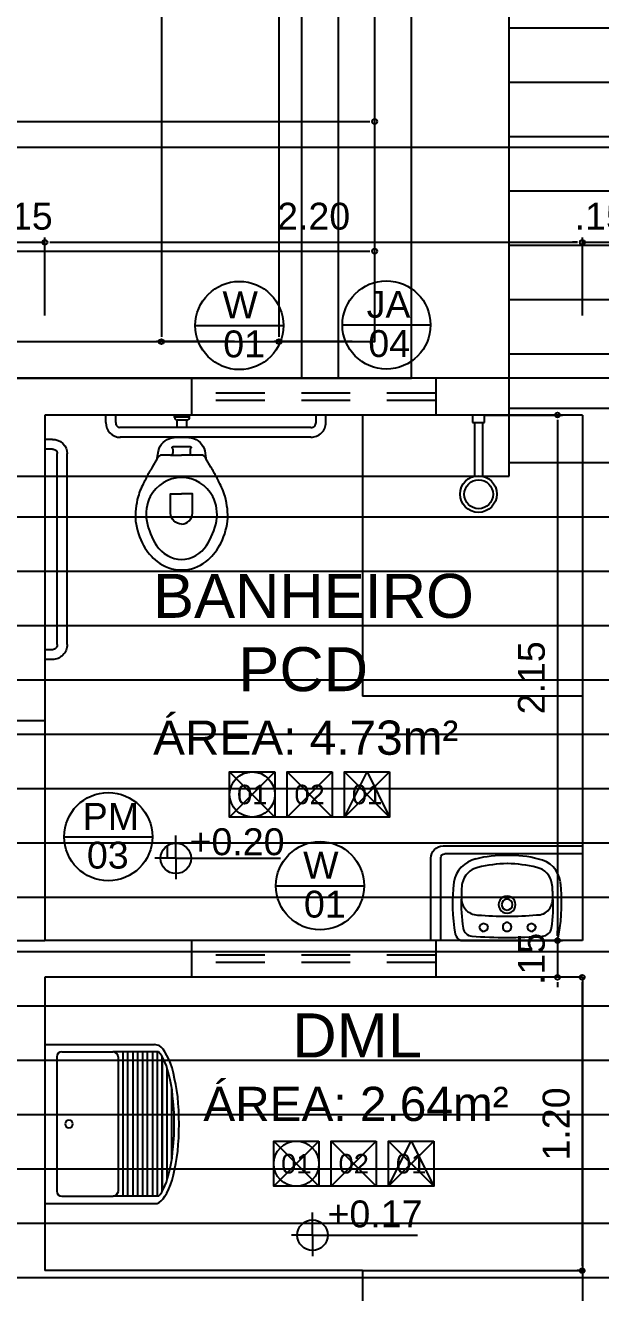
# Model space of a CAD drawing. Header units: millimetres. Extents: x 2125 to 3408, y 1171 to 1686.
# Drawn here: x 3361.89 to 3364.25, y 1525.49 to 1530.67 of the extents above; entities that cross this region are included whole.
import ezdxf
from ezdxf.enums import TextEntityAlignment as Align

# ---------------------------------------------------------------- set-up
doc = ezdxf.new("R2010")
doc.units = ezdxf.units.MM
doc.linetypes.add('CONTORNO_QUADRO_T', pattern=[0.35, 0.2, -0.15])
for name, color, linetype in [('at_Entity', 7, 'Continuous'), ('barras acess', 7, 'Continuous'), ('CALHA', 2, 'Continuous'), ('cobertura', 1, 'Continuous'), ('cotas', 7, 'Continuous'), ('ESQUADRIA', 3, 'Continuous'), ('JANELA2', 1, 'Continuous'), ('Layout_Equipamentos', 7, 'Continuous'), ('PAREDE', 4, 'Continuous'), ('PAREDES', 4, 'Continuous'), ('SAN', 7, 'Continuous'), ('soleira piso', 7, 'Continuous'), ('TEXTO01', 7, 'Continuous'), ('TEXTO02', 3, 'Continuous'), ('TEXTO03', 2, 'Continuous'), ('TEXTO_ESP_FORRO', 62, 'Continuous'), ('TEXTO_ESP_PAREDES', 10, 'Continuous'), ('TEXTO_ESP_PISO', 150, 'Continuous')]:
    doc.layers.add(name, color=color, linetype=linetype)
doc.styles.add('ARIAL', font='sanss___.ttf')
doc.styles.add('ROMANS', font='arial.ttf')
doc.styles.get("Standard").update_dxf_attribs({"font": 'arial.ttf'})
doc.styles.add('TEXTO1', font='swissko.ttf', dxfattribs={"width": 0.6, "height": 0.1})
doc.dimstyles.new('ESCALA75', dxfattribs={"dimtxt": 0.11, "dimasz": 0.02, "dimexe": 0.02, "dimexo": 0.04, "dimgap": 0.05, "dimtad": 1, "dimzin": 4, "dimdsep": 46, "dimtxsty": 'ROMANS', "dimblk1": 'PPC', "dimblk2": 'PPC', "dimsah": 1, "dimcen": 0.02, "dimclrd": 7, "dimclre": 7, "dimclrt": 3, "dimazin": 1, "dimtfac": 1, "dimtix": 1, "dimtmove": 0, "dimatfit": 3, "dimldrblk": 'PPC', "dimfxl": 0, "dimtolj": 1, "dimtzin": 12, "dimarcsym": 0})

# ---------------------------------------------------------------- blocks, each defined once
blk = doc.blocks.new('new block4')
at = {"layer": 'TEXTO01'}
h = blk.add_hatch(dxfattribs=at)
h.set_pattern_fill('ANGLE', color=256)
h.set_pattern_definition([(0, (-2260.456, -913.906), (0, 6.985), [5.08, -1.905]), (90, (-2260.456, -913.906), (-6.985, 4e-16), [5.08, -1.905])])
h.paths.add_polyline_path([(0, 0), (0, -0.0624, 0.414214), (0.0624, 0)])
h.paths.add_polyline_path([(0, 0), (0, 0.0624, 0.414214), (-0.0624, 0)])
for q in [(0, 0.093), (-0.0862, 0), (0.4292, 0), (0, -0.0852)]:
    blk.add_line((0, 0), q, dxfattribs=at)
blk.add_circle((0, 0), 0.0624, dxfattribs=at)
blk = doc.blocks.new('PPC')
at = {"color": 2}
blk.add_circle((0, 0), 0.5, dxfattribs=at)
blk = doc.blocks.new('*D1178')
at = {"layer": 'cotas', "color": 7, "lineweight": -2, "transparency": 16777216}
for p, q in [((3361.8014, 1529.7874), (3361.7814, 1529.7874)), ((3361.8214, 1529.4874), (3361.8214, 1529.8074)), ((3361.8214, 1529.7874), (3361.9714, 1529.7874)), ((3361.9714, 1529.4874), (3361.9714, 1529.8074)), ((3361.9914, 1529.7874), (3362.0114, 1529.7874))]:
    blk.add_line(p, q, dxfattribs=at)
at = {"layer": 'DEFPOINTS', "color": 0, "transparency": 16777216}
for p in [(3361.9714, 1529.7874), (3361.8214, 1528.7034), (3361.9714, 1528.7034)]:
    blk.add_point(p, dxfattribs=at)
at = {"layer": 'cotas', "color": 7, "lineweight": -2, "transparency": 16777216, "xscale": 0.02, "yscale": 0.02, "zscale": 0.02}
blk.add_blockref('PPC', (3361.8214, 1529.7874), dxfattribs=at)
at = {"layer": 'cotas', "color": 7, "lineweight": -2, "transparency": 16777216, "xscale": 0.02, "yscale": 0.02, "zscale": 0.02, "rotation": 180}
blk.add_blockref('PPC', (3361.9714, 1529.7874), dxfattribs=at)
at = {"layer": 'cotas', "color": 3, "transparency": 16777216, "insert": (3361.8964, 1529.8935), "char_height": 0.11, "attachment_point": 5, "style": 'ROMANS'}
blk.add_mtext('\\A1;.15', dxfattribs=at)
blk = doc.blocks.new('*D1179')
at = {"layer": 'cotas', "color": 7, "lineweight": -2, "transparency": 16777216}
for p, q in [((3361.9714, 1529.4874), (3361.9714, 1529.8074)), ((3361.9914, 1529.7874), (3364.1514, 1529.7874)), ((3364.1714, 1529.4874), (3364.1714, 1529.8074))]:
    blk.add_line(p, q, dxfattribs=at)
at = {"layer": 'DEFPOINTS', "color": 0, "transparency": 16777216}
for p in [(3364.1714, 1529.7874), (3361.9714, 1528.7034), (3364.1714, 1528.7034)]:
    blk.add_point(p, dxfattribs=at)
at = {"layer": 'cotas', "color": 7, "lineweight": -2, "transparency": 16777216, "xscale": 0.02, "yscale": 0.02, "zscale": 0.02, "rotation": 180}
blk.add_blockref('PPC', (3361.9714, 1529.7874), dxfattribs=at)
at = {"layer": 'cotas', "color": 7, "lineweight": -2, "transparency": 16777216, "xscale": 0.02, "yscale": 0.02, "zscale": 0.02}
blk.add_blockref('PPC', (3364.1714, 1529.7874), dxfattribs=at)
at = {"layer": 'cotas', "color": 3, "transparency": 16777216, "insert": (3363.0714, 1529.8935), "char_height": 0.11, "attachment_point": 5, "style": 'ROMANS'}
blk.add_mtext('\\A1;2.20', dxfattribs=at)
blk = doc.blocks.new('*D1180')
at = {"layer": 'cotas', "color": 7, "lineweight": -2, "transparency": 16777216}
for p, q in [((3364.1514, 1529.7874), (3364.1314, 1529.7874)), ((3364.1714, 1529.4874), (3364.1714, 1529.8074)), ((3364.1714, 1529.7874), (3364.3214, 1529.7874)), ((3364.3214, 1529.4874), (3364.3214, 1529.8074)), ((3364.3414, 1529.7874), (3364.3614, 1529.7874))]:
    blk.add_line(p, q, dxfattribs=at)
at = {"layer": 'DEFPOINTS', "color": 0, "transparency": 16777216}
for p in [(3364.3214, 1529.7874), (3364.1714, 1528.7034), (3364.3214, 1528.7034)]:
    blk.add_point(p, dxfattribs=at)
at = {"layer": 'cotas', "color": 7, "lineweight": -2, "transparency": 16777216, "xscale": 0.02, "yscale": 0.02, "zscale": 0.02}
blk.add_blockref('PPC', (3364.1714, 1529.7874), dxfattribs=at)
at = {"layer": 'cotas', "color": 7, "lineweight": -2, "transparency": 16777216, "xscale": 0.02, "yscale": 0.02, "zscale": 0.02, "rotation": 180}
blk.add_blockref('PPC', (3364.3214, 1529.7874), dxfattribs=at)
at = {"layer": 'cotas', "color": 3, "transparency": 16777216, "insert": (3364.2464, 1529.8935), "char_height": 0.11, "attachment_point": 5, "style": 'ROMANS'}
blk.add_mtext('\\A1;.15', dxfattribs=at)
blk = doc.blocks.new('*D1192')
at = {"layer": 'cotas', "color": 7, "lineweight": -2, "transparency": 16777216}
for p, q in [((3358.7714, 1529.8764), (3358.7714, 1530.1964)), ((3370.1714, 1529.8764), (3370.1714, 1530.1964)), ((3358.7914, 1530.1764), (3370.1514, 1530.1764))]:
    blk.add_line(p, q, dxfattribs=at)
at = {"layer": 'DEFPOINTS', "color": 0, "transparency": 16777216}
for p in [(3370.1714, 1530.1764), (3358.7714, 1529.3313), (3370.1714, 1529.3313)]:
    blk.add_point(p, dxfattribs=at)
at = {"layer": 'cotas', "color": 7, "lineweight": -2, "transparency": 16777216, "xscale": 0.02, "yscale": 0.02, "zscale": 0.02, "rotation": 180}
blk.add_blockref('PPC', (3358.7714, 1530.1764), dxfattribs=at)
at = {"layer": 'cotas', "color": 7, "lineweight": -2, "transparency": 16777216, "xscale": 0.02, "yscale": 0.02, "zscale": 0.02}
blk.add_blockref('PPC', (3370.1714, 1530.1764), dxfattribs=at)
at = {"layer": 'cotas', "color": 3, "transparency": 16777216, "insert": (3364.4714, 1530.2825), "char_height": 0.11, "attachment_point": 5, "style": 'ROMANS'}
blk.add_mtext('\\A1;11.40', dxfattribs=at)
blk = doc.blocks.new('*D1233')
at = {"layer": 'DEFPOINTS', "color": 0, "transparency": 16777216}
for p in [(3362.2714, 1529.081), (3362.2714, 1526.931), (3364.0695, 1526.931)]:
    blk.add_point(p, dxfattribs=at)
at = {"layer": 'Layout_Equipamentos', "color": 7, "lineweight": -2, "transparency": 16777216}
for p, q in [((3363.7695, 1529.081), (3364.0895, 1529.081)), ((3364.0695, 1529.061), (3364.0695, 1526.951)), ((3363.7695, 1526.931), (3364.0895, 1526.931))]:
    blk.add_line(p, q, dxfattribs=at)
at = {"layer": 'Layout_Equipamentos', "color": 7, "lineweight": -2, "transparency": 16777216, "xscale": 0.02, "yscale": 0.02, "zscale": 0.02}
for p, rotation in [((3364.0695, 1529.081), 90), ((3364.0695, 1526.931), 270)]:
    blk.add_blockref('PPC', p, dxfattribs=dict(at, rotation=rotation))
at = {"layer": 'Layout_Equipamentos', "color": 3, "transparency": 16777216, "insert": (3363.9634, 1528.006), "char_height": 0.11, "attachment_point": 5, "rotation": 90, "style": 'ROMANS'}
blk.add_mtext('\\A1;2.15', dxfattribs=at)
blk = doc.blocks.new('P-9-S')
at = {"layer": 'SAN'}
for points in [[(0.0994, -0.1428, -0.047116), (0.0993, -0.1423), (0.0948, -0.1131, 0.305161), (0.04, -0.06, 0.049506), (0, -0.056, 0.049506), (-0.04, -0.06, 0.305161), (-0.0948, -0.1131), (-0.0993, -0.1423, -0.047116), (-0.0994, -0.1428)], [(0.045, -0.13, -0.414214), (0.035, -0.12), (0.035, -0.107, -0.226163), (0.0376, -0.1016, 0.733322), (0.035, -0.095), (0, -0.095), (-0.035, -0.095, 0.733322), (-0.0376, -0.1016, -0.226163), (-0.035, -0.107), (-0.035, -0.12, -0.414214), (-0.045, -0.13)], [(0.045, -0.13), (0.0805, -0.13, -0.269143), (0.0978, -0.1401), (0.0994, -0.1428, 0.044891), (0.0997, -0.1433), (0.12, -0.18, -0.036783), (0.132, -0.2, -0.0196), (0.153, -0.24, -0.056836), (0.178, -0.3, -0.089116), (0.188, -0.4, -0.095425), (0.1555, -0.5, -0.091656), (0.1, -0.5655, -0.16072), (0, -0.6, -0.16072), (-0.1, -0.5655, -0.091656), (-0.1555, -0.5, -0.095425), (-0.188, -0.4, -0.089116), (-0.178, -0.3, -0.056836), (-0.153, -0.24, -0.0196), (-0.132, -0.2, -0.036783), (-0.12, -0.18), (-0.0997, -0.1433, 0.044891), (-0.0994, -0.1428), (-0.0978, -0.1401, -0.269143), (-0.0805, -0.13), (-0.045, -0.13)], [(0, -0.412, -0.394755), (-0.045, -0.368), (-0.045, -0.288), (0, -0.288)], [(0, -0.412, 0.394755), (0.045, -0.368), (0.045, -0.288), (0, -0.288)]]:
    blk.add_lwpolyline(points, format="xyb", dxfattribs=at)
for points in [[(-0.045, -0.13), (-0.0001, -0.13)], [(0.045, -0.13), (0.0001, -0.13)]]:
    blk.add_lwpolyline(points, dxfattribs=at)
blk.add_lwpolyline([(-0.128, -0.3, -0.278895), (0, -0.2215, -0.278895), (0.128, -0.3, -0.167831), (0.1425, -0.4, -0.098952), (0.102, -0.5, -0.247323), (0, -0.557, -0.247323), (-0.102, -0.5, -0.098952), (-0.1425, -0.4, -0.167831)], format="xyb", close=True, dxfattribs=at)
at = {"flags": 3}
blk.add_attdef('CODIGO', text='', height=0.024, dxfattribs=at).set_placement((0, 0), align=Align.MIDDLE)
blk = doc.blocks.new('new block5')
at = {"layer": 'barras acess', "color": 0}
for p, q in [((-0.3905, 0.04), (0.3905, 0.04)), ((-0.3905, 0), (0.3905, 0)), ((-0.4517, -0.0201), (-0.4517, -0.0508)), ((-0.4117, -0.0201), (-0.4117, -0.0508)), ((0.4083, -0.0201), (0.4083, -0.0508)), ((0.4483, -0.0201), (0.4483, -0.0508))]:
    blk.add_line(p, q, dxfattribs=at)
for centre, radius, start, end in [((-0.3917, -0.02), 0.06, 88.8662, 180.134), ((-0.3915, -0.0201), 0.0201, 87.1138, 179.9486), ((0.3905, -0.0177), 0.0579, 357.6185, 90.9862), ((0.3904, -0.0181), 0.0181, 353.5362, 89.508)]:
    blk.add_arc(centre, radius, start, end, dxfattribs=at)
blk = doc.blocks.new('new block6')
at = {"layer": 'at_Entity', "color": 0}
for p, q in [((-0.0318, -0.0106), (-0.0318, 0)), ((0.0299, -0.0085), (0.0299, 0)), ((0.0299, -0.0085), (-0.0318, -0.0085)), ((-0.0213, -0.0508), (-0.0213, -0.0212)), ((0.0187, -0.0212), (-0.0213, -0.0212)), ((0.0187, -0.0508), (0.0187, -0.0212))]:
    blk.add_line(p, q, dxfattribs=at)
for centre, radius, start, end in [((-0.0183, -0.0079), 0.0136, 186.9665, 257.5809), ((0.0161, -0.0076), 0.0138, 280.9359, 356.4443)]:
    blk.add_arc(centre, radius, start, end, dxfattribs=at)
blk = doc.blocks.new('new block8')
at = {"layer": 'at_Entity', "color": 0}
for p, q in [((0, 0), (-0.3388, 0)), ((0, 0.04), (-0.3372, 0.04))]:
    blk.add_line(p, q, dxfattribs=at)
at = {"layer": 'at_Entity', "color": 7}
for p, q in [((-0.3872, -0.01), (-0.3872, -0.58)), ((-0.3555, -0.58), (-0.3555, -0.0169))]:
    blk.add_line(p, q, dxfattribs=at)
at = {"layer": 'at_Entity'}
blk.add_arc((-0.3372, -0.01), 0.05, 90, 180, dxfattribs=at)
at = {"layer": 'at_Entity', "color": 7}
blk.add_arc((-0.3383, -0.0172), 0.0172, 91.789, 179.0886, dxfattribs=at)
blk = doc.blocks.new('new block9')
at = {"layer": 'Layout_Equipamentos'}
for p, q in [((-0.0255, 0.3243), (-0.0255, 0.2943)), ((0.0245, 0.2943), (0.0245, 0.3243)), ((-0.0255, 0.2943), (0.0245, 0.2943)), ((-0.0165, 0.2943), (-0.0165, 0.0743)), ((0.0155, 0.2943), (0.0155, 0.0743))]:
    blk.add_line(p, q, dxfattribs=at)
for centre, radius in [((-0.0008, 0.001), 0.075), ((0, 0), 0.059)]:
    blk.add_circle(centre, radius, dxfattribs=at)
blk = doc.blocks.new('new block11')
at = {"layer": 'at_Entity', "color": 0}
for p, q in [((0, 0.3248), (0.4486, 0.3248)), ((0, 0.3248), (0, -0.3248)), ((0.4592, 0.3227), (0.4486, 0.3248)), ((0.4677, 0.3206), (0.4592, 0.3227)), ((0.4761, 0.3142), (0.4677, 0.3206)), ((0.4846, 0.3058), (0.4761, 0.3142)), ((0.0487, 0.274), (0.0487, -0.2761)), ((0.0698, 0.2952), (0.2793, 0.2952)), ((0.4655, 0.2952), (0.2793, 0.2952)), ((0.3005, 0.274), (0.3005, -0.2761)), ((0.3195, 0.2952), (0.3195, -0.2952)), ((0.3386, 0.2952), (0.3386, -0.2952)), ((0.3597, 0.2952), (0.3597, -0.2952)), ((0.3788, 0.2952), (0.3788, -0.2952)), ((0.3999, 0.2952), (0.3999, -0.2952)), ((0.419, 0.2952), (0.419, -0.2952)), ((0.4401, 0.2952), (0.4401, -0.2952)), ((0.4592, 0.2952), (0.4592, -0.2952)), ((0.4719, 0.2867), (0.4655, 0.2952)), ((0.4782, 0.2783), (0.4719, 0.2867)), ((0.4846, 0.2677), (0.4782, 0.2783)), ((0.4804, -0.2747), (0.4804, 0.2747)), ((0.4804, 0.2747), (0.4804, -0.2747)), ((0.4909, 0.2952), (0.4846, 0.3058)), ((0.4909, 0.2529), (0.4846, 0.2677)), ((0.4994, 0.2804), (0.4909, 0.2952)), ((0.5079, 0.2656), (0.4994, 0.2804)), ((0.5142, 0.2486), (0.5079, 0.2656)), ((0.4973, 0.2381), (0.4909, 0.2529)), ((0.5015, 0.2211), (0.4973, 0.2381)), ((0.4994, 0.2296), (0.4994, -0.2296)), ((0.5079, 0.2021), (0.5015, 0.2211)), ((0.5206, 0.2296), (0.5142, 0.2486)), ((0.5269, 0.2084), (0.5206, 0.2296)), ((0.5311, 0.1852), (0.5269, 0.2084)), ((0.5121, 0.1809), (0.5079, 0.2021)), ((0.5163, 0.1598), (0.5121, 0.1809)), ((0.5206, 0.1386), (0.5163, 0.1598)), ((0.5354, 0.1619), (0.5311, 0.1852)), ((0.5396, 0.1365), (0.5354, 0.1619)), ((0.5184, 0.1492), (0.5184, -0.1492)), ((0.5227, 0.1153), (0.5206, 0.1386)), ((0.5248, 0.092), (0.5227, 0.1153)), ((0.5438, 0.1111), (0.5396, 0.1365)), ((0.5459, 0.0836), (0.5438, 0.1111)), ((0.529, 0.0455), (0.5248, 0.092)), ((0.5481, 0.0561), (0.5459, 0.0836)), ((0.5481, 0.0286), (0.5481, 0.0561)), ((0.529, 0.0222), (0.529, 0.0455)), ((0.529, -0.0011), (0.529, 0.0222)), ((0.5502, -0.0011), (0.5481, 0.0286)), ((0.5248, -0.092), (0.529, -0.0455)), ((0.529, -0.0222), (0.529, -0.0011)), ((0.529, -0.0455), (0.529, -0.0222)), ((0.5481, -0.0286), (0.5502, -0.0011)), ((0.5481, -0.0561), (0.5481, -0.0286)), ((0.5227, -0.1153), (0.5248, -0.092)), ((0.5438, -0.1111), (0.5459, -0.0836)), ((0.5459, -0.0836), (0.5481, -0.0561)), ((0.5163, -0.1598), (0.5206, -0.1386)), ((0.5206, -0.1386), (0.5227, -0.1153)), ((0.5354, -0.1619), (0.5396, -0.1365)), ((0.5396, -0.1365), (0.5438, -0.1111)), ((0.5015, -0.2211), (0.5079, -0.2021)), ((0.5079, -0.2021), (0.5121, -0.1809)), ((0.5121, -0.1809), (0.5163, -0.1598)), ((0.5269, -0.2084), (0.5311, -0.1873)), ((0.5311, -0.1873), (0.5354, -0.1619)), ((0.4846, -0.2677), (0.4909, -0.2529)), ((0.4909, -0.2529), (0.4973, -0.2381)), ((0.4973, -0.2381), (0.5015, -0.2211)), ((0.5079, -0.2656), (0.5142, -0.2486)), ((0.5142, -0.2486), (0.5206, -0.2296)), ((0.5206, -0.2296), (0.5269, -0.2084)), ((0.0698, -0.2952), (0.2793, -0.2952)), ((0.4655, -0.2952), (0.2793, -0.2952)), ((0.4655, -0.2952), (0.4719, -0.2888)), ((0.4719, -0.2888), (0.4782, -0.2783)), ((0.4761, -0.3142), (0.4846, -0.3058)), ((0.4782, -0.2783), (0.4846, -0.2677)), ((0.4846, -0.3058), (0.4909, -0.2952)), ((0.4909, -0.2952), (0.4994, -0.2825)), ((0.4994, -0.2825), (0.5079, -0.2656)), ((0, -0.3248), (0.4486, -0.3248)), ((0.4486, -0.3248), (0.4592, -0.3248)), ((0.4592, -0.3248), (0.4677, -0.3206)), ((0.4677, -0.3206), (0.4761, -0.3142))]:
    blk.add_line(p, q, dxfattribs=at)
for centre, radius, start, end in [((0.0688, 0.2751), 0.0201, 90, 180), ((0.2767, 0.2713), 0.0239, 6.5549, 86.2395), ((0.0984, 0), 0.0159, 90, 180), ((0.0984, 0), 0.0159, 360, 90), ((0.0984, 0), 0.0159, 180, 270), ((0.0984, 0), 0.0159, 270, 0), ((0.0688, -0.2751), 0.0201, 180, 270), ((0.2764, -0.2705), 0.0248, 274.4216, 346.7859)]:
    blk.add_arc(centre, radius, start, end, dxfattribs=at)
blk = doc.blocks.new('new block12')
at = {"layer": 'at_Entity', "color": 0}
for p, q in [((-0.1143, 0.055), (-0.1079, 0.0656)), ((-0.1079, 0.0423), (-0.1143, 0.055)), ((-0.1079, 0.0656), (-0.0973, 0.0719)), ((-0.0973, 0.0719), (-0.0846, 0.0656)), ((-0.0846, 0.0656), (-0.0804, 0.055)), ((-0.0804, 0.055), (-0.0846, 0.0423)), ((0.0825, 0.055), (0.0868, 0.0656)), ((0.0868, 0.0423), (0.0825, 0.055)), ((0.0868, 0.0656), (0.0995, 0.0719)), ((0.0995, 0.0719), (0.11, 0.0656)), ((0.11, 0.0656), (0.1164, 0.055)), ((0.1164, 0.055), (0.11, 0.0423)), ((-0.1904, 0), (0, 0)), ((-0.0973, 0.036), (-0.1079, 0.0423)), ((-0.0846, 0.0423), (-0.0973, 0.036)), ((-0.0635, 0), (0.1248, 0)), ((0, 0), (0.1926, 0)), ((0.0995, 0.036), (0.0868, 0.0423)), ((0.11, 0.0423), (0.0995, 0.036))]:
    blk.add_line(p, q, dxfattribs=at)
for centre, radius, start, end in [((-0.1037, 0.2192), 0.1175, 102.514, 169.9443), ((-0.0119, -0.1249), 0.4735, 88.698, 104.4219), ((0.0138, -0.2613), 0.5766, 91.3524, 103.5038), ((0.0099, -0.1255), 0.4741, 75.6368, 91.3415), ((-0.0133, -0.2572), 0.5725, 76.4579, 88.6966), ((0.1075, 0.2249), 0.1107, 7.7196, 79.5925), ((-0.1021, 0.2163), 0.0847, 102.9461, 167.2809), ((0.1052, 0.222), 0.0784, 8.4194, 78.3837), ((0.5296, 0.1532), 0.7539, 173.4134, 189.6929), ((0.1228, 0.188), 0.311, 171.3221, 181.8265), ((-0.1329, 0.1882), 0.3189, 357.9946, 8.1696), ((-0.5309, 0.1535), 0.7531, 350.2791, 6.5765), ((0.4249, 0.1494), 0.6136, 177.3231, 189.2415), ((-0.1166, 0.1739), 0.0716, 176.6025, 219.5997), ((-0.0011, 0.1471), 0.0349, 150.0032, 209.9968), ((-0.0011, 0.1471), 0.0349, 90, 149.9929), ((-0.0011, 0.1471), 0.0222, 90, 180), ((-0.0011, 0.1471), 0.0349, 29.9968, 89.9993), ((-0.0011, 0.1471), 0.0222, 360, 90), ((-0.0011, 0.1471), 0.0349, 330.0032, 29.9968), ((0.1078, 0.1732), 0.0781, 324.6525, 2.8394), ((-0.2623, 0.1317), 0.4504, 349.782, 5.7972), ((-0.1209, 0.1714), 0.0667, 220.3438, 269.4487), ((0.0021, 1.5743), 1.4748, 265.1896, 269.9391), ((-0.0011, 0.1471), 0.0349, 209.9968, 269.9993), ((-0.0011, 0.1471), 0.0222, 180, 270), ((-0.0011, 0.1471), 0.0222, 270.0097, 360), ((-0.0011, 0.1471), 0.0349, 270, 329.9929), ((-0.001, 1.4521), 1.3526, 270.0208, 275.0951), ((0.1226, 0.1679), 0.0631, 266.7732, 320.7547), ((-0.0011, 0.0561), 0.018, 150.0128, 209.9872), ((-0.0011, 0.0561), 0.018, 90, 150.0398), ((-0.001, 0.0561), 0.018, 30.0191, 90.0367), ((-0.0011, 0.0561), 0.018, 330.0128, 29.9872), ((-0.1647, 0.0446), 0.0522, 200.5417, 238.93), ((-0.1427, 0.0567), 0.0385, 188.7558, 265.6127), ((-0.0074, 1.7284), 1.7156, 265.3753, 270.2103), ((-0.0011, 0.0561), 0.018, 210.0191, 270.0367), ((-0.0011, 0.0561), 0.018, 270, 330.0398), ((-0.0011, 1.8918), 1.879, 270, 274.4144), ((0.1414, 0.0585), 0.0402, 273.114, 350.3928), ((0.1736, 0.034), 0.0386, 297.8673, 348.5693)]:
    blk.add_arc(centre, radius, start, end, dxfattribs=at)
blk = doc.blocks.new('Esp_Pis_Par_For_Esc100')
at = {"layer": 'DEFPOINTS'}
for p, q in [((0, 0.37), (0.37, 0)), ((0.37, 0.37), (0, 0)), ((0.47, 0.37), (0.84, 0)), ((0.84, 0.37), (0.47, 0)), ((0.94, 0.37), (1.31, 0)), ((1.31, 0.37), (0.94, 0)), ((0.47, 0), (0.37, 0)), ((0.94, 0), (0.84, 0))]:
    blk.add_line(p, q, dxfattribs=at)
for points in [[(0.37, 0.37), (0.37, 0), (0, 0), (0, 0.37)], [(1.31, 0.37), (1.31, 0), (0.94, 0), (0.94, 0.37)]]:
    blk.add_lwpolyline(points, close=True, dxfattribs=at)
at = {"layer": 'TEXTO_ESP_FORRO'}
blk.add_lwpolyline([(0.94, 0), (1.125, 0.37), (1.31, 0)], close=True, dxfattribs=at)
at = {"layer": 'TEXTO_ESP_PAREDES'}
blk.add_lwpolyline([(0.84, 0.37), (0.84, 0), (0.47, 0), (0.47, 0.37)], close=True, dxfattribs=at)
at = {"layer": 'TEXTO_ESP_PISO'}
blk.add_circle((0.185, 0.185), 0.185, dxfattribs=at)
at = {"layer": 'TEXTO_ESP_FORRO', "color": 3, "linetype": 'ByBlock', "style": 'ARIAL', "text_generation_flag": 6}
blk.add_attdef('FOR', text='', height=0.16, rotation=180, dxfattribs=at).set_placement((1.125, 0.185), align=Align.MIDDLE_CENTER)
at = {"layer": 'TEXTO_ESP_PAREDES', "color": 3, "linetype": 'ByBlock', "ltscale": 0.0001, "style": 'ARIAL', "text_generation_flag": 6}
blk.add_attdef('PAR', text='', height=0.16, rotation=180, dxfattribs=at).set_placement((0.655, 0.185), align=Align.MIDDLE_CENTER)
at = {"layer": 'TEXTO_ESP_PISO', "color": 3, "linetype": 'ByBlock', "style": 'ARIAL', "text_generation_flag": 6}
blk.add_attdef('PIS', text='', height=0.16, rotation=180, dxfattribs=at).set_placement((0.185, 0.185), align=Align.MIDDLE_CENTER)
blk = doc.blocks.new('*D1218')
at = {"color": 7, "lineweight": -2, "transparency": 16777216}
for p, q in [((3364.0695, 1526.951), (3364.0695, 1526.971)), ((3364.1308, 1526.931), (3364.0495, 1526.931)), ((3364.0695, 1526.931), (3364.0695, 1526.781)), ((3364.1308, 1526.781), (3364.0495, 1526.781)), ((3364.0695, 1526.761), (3364.0695, 1526.741))]:
    blk.add_line(p, q, dxfattribs=at)
at = {"layer": 'DEFPOINTS', "color": 0, "transparency": 16777216}
for p in [(3364.1708, 1526.931), (3364.0695, 1526.781), (3364.1708, 1526.781)]:
    blk.add_point(p, dxfattribs=at)
at = {"color": 7, "lineweight": -2, "transparency": 16777216, "xscale": 0.02, "yscale": 0.02, "zscale": 0.02}
for p, rotation in [((3364.0695, 1526.931), 270), ((3364.0695, 1526.781), 90)]:
    blk.add_blockref('PPC', p, dxfattribs=dict(at, rotation=rotation))
at = {"color": 3, "transparency": 16777216, "insert": (3363.9634, 1526.856), "char_height": 0.11, "attachment_point": 5, "rotation": 90, "style": 'ROMANS'}
blk.add_mtext('\\A1;.15', dxfattribs=at)
blk = doc.blocks.new('*D1266')
at = {"color": 7, "lineweight": -2, "transparency": 16777216}
for p, q in [((3364.1708, 1526.781), (3364.1508, 1526.781)), ((3364.1708, 1526.761), (3364.1708, 1525.601)), ((3364.1708, 1525.581), (3364.1508, 1525.581))]:
    blk.add_line(p, q, dxfattribs=at)
at = {"layer": 'DEFPOINTS', "color": 0, "transparency": 16777216}
for p in [(3364.1708, 1526.781), (3364.1708, 1525.581), (3364.1708, 1525.581)]:
    blk.add_point(p, dxfattribs=at)
at = {"color": 7, "lineweight": -2, "transparency": 16777216, "xscale": 0.02, "yscale": 0.02, "zscale": 0.02}
for p, rotation in [((3364.1708, 1526.781), 90), ((3364.1708, 1525.581), 270)]:
    blk.add_blockref('PPC', p, dxfattribs=dict(at, rotation=rotation))
at = {"color": 3, "transparency": 16777216, "insert": (3364.0646, 1526.181), "char_height": 0.11, "attachment_point": 5, "rotation": 90, "style": 'ROMANS'}
blk.add_mtext('\\A1;1.20', dxfattribs=at)
blk = doc.blocks.new('*D1294')
at = {"layer": 'cotas', "color": 7, "lineweight": -2, "transparency": 16777216}
for p, q in [((3359.4714, 1529.4515), (3359.4714, 1529.7715)), ((3363.3214, 1529.4515), (3363.3214, 1529.7715)), ((3359.4914, 1529.7515), (3363.3014, 1529.7515))]:
    blk.add_line(p, q, dxfattribs=at)
at = {"layer": 'DEFPOINTS', "color": 0, "transparency": 16777216}
for p in [(3363.3214, 1529.7515), (3363.3214, 1529.2604), (3359.4714, 1528.7104)]:
    blk.add_point(p, dxfattribs=at)
at = {"layer": 'cotas', "color": 7, "lineweight": -2, "transparency": 16777216, "xscale": 0.02, "yscale": 0.02, "zscale": 0.02, "rotation": 180}
blk.add_blockref('PPC', (3359.4714, 1529.7515), dxfattribs=at)
at = {"layer": 'cotas', "color": 7, "lineweight": -2, "transparency": 16777216, "xscale": 0.02, "yscale": 0.02, "zscale": 0.02}
blk.add_blockref('PPC', (3363.3214, 1529.7515), dxfattribs=at)
at = {"layer": 'cotas', "color": 3, "transparency": 16777216, "insert": (3361.3964, 1529.8577), "char_height": 0.11, "attachment_point": 5, "style": 'ROMANS'}
blk.add_mtext('\\A1;3.85', dxfattribs=at)
blk = doc.blocks.new('*D1296')
at = {"layer": 'cotas', "color": 7, "lineweight": -2, "transparency": 16777216}
for p, q in [((3359.0714, 1529.9817), (3359.0714, 1530.3017)), ((3363.3214, 1530.2817), (3363.3214, 1530.3017)), ((3359.0914, 1530.2817), (3363.3014, 1530.2817))]:
    blk.add_line(p, q, dxfattribs=at)
at = {"layer": 'DEFPOINTS', "color": 0, "transparency": 16777216}
for p in [(3363.3214, 1530.2817), (3363.3214, 1530.2817), (3359.0714, 1528.9209)]:
    blk.add_point(p, dxfattribs=at)
at = {"layer": 'cotas', "color": 7, "lineweight": -2, "transparency": 16777216, "xscale": 0.02, "yscale": 0.02, "zscale": 0.02, "rotation": 180}
blk.add_blockref('PPC', (3359.0714, 1530.2817), dxfattribs=at)
at = {"layer": 'cotas', "color": 7, "lineweight": -2, "transparency": 16777216, "xscale": 0.02, "yscale": 0.02, "zscale": 0.02}
blk.add_blockref('PPC', (3363.3214, 1530.2817), dxfattribs=at)
at = {"layer": 'cotas', "color": 3, "transparency": 16777216, "insert": (3361.1964, 1530.3879), "char_height": 0.11, "attachment_point": 5, "style": 'ROMANS'}
blk.add_mtext('\\A1;4.25', dxfattribs=at)
blk = doc.blocks.new('*D1297')
at = {"layer": 'cotas', "color": 7, "lineweight": -2, "transparency": 16777216}
for p, q in [((3358.9214, 1530.542), (3358.9214, 1530.862)), ((3363.4714, 1530.542), (3363.4714, 1530.862)), ((3358.9414, 1530.842), (3363.4514, 1530.842))]:
    blk.add_line(p, q, dxfattribs=at)
at = {"layer": 'DEFPOINTS', "color": 0, "transparency": 16777216}
for p in [(3363.4714, 1530.842), (3358.9214, 1529.0709), (3363.4714, 1529.0709)]:
    blk.add_point(p, dxfattribs=at)
at = {"layer": 'cotas', "color": 7, "lineweight": -2, "transparency": 16777216, "xscale": 0.02, "yscale": 0.02, "zscale": 0.02, "rotation": 180}
blk.add_blockref('PPC', (3358.9214, 1530.842), dxfattribs=at)
at = {"layer": 'cotas', "color": 7, "lineweight": -2, "transparency": 16777216, "xscale": 0.02, "yscale": 0.02, "zscale": 0.02}
blk.add_blockref('PPC', (3363.4714, 1530.842), dxfattribs=at)
at = {"layer": 'cotas', "color": 3, "transparency": 16777216, "insert": (3361.1964, 1530.9479), "char_height": 0.11, "attachment_point": 5, "style": 'ROMANS'}
blk.add_mtext('\\A1;4.55', dxfattribs=at)
blk = doc.blocks.new('*D1356')
at = {"layer": 'cotas', "color": 7, "lineweight": -2, "transparency": 16777216}
for p, q in [((3363.2296, 1534.731), (3362.9096, 1534.731)), ((3362.9296, 1534.711), (3362.9296, 1529.401)), ((3363.2296, 1529.381), (3362.9096, 1529.381))]:
    blk.add_line(p, q, dxfattribs=at)
at = {"layer": 'DEFPOINTS', "color": 0, "transparency": 16777216}
for p in [(3363.8714, 1534.731), (3362.9296, 1529.381), (3363.3214, 1529.381)]:
    blk.add_point(p, dxfattribs=at)
at = {"layer": 'cotas', "color": 7, "lineweight": -2, "transparency": 16777216, "xscale": 0.02, "yscale": 0.02, "zscale": 0.02}
for p, rotation in [((3362.9296, 1534.731), 90), ((3362.9296, 1529.381), 270)]:
    blk.add_blockref('PPC', p, dxfattribs=dict(at, rotation=rotation))
at = {"layer": 'cotas', "color": 3, "transparency": 16777216, "insert": (3362.8234, 1532.056), "char_height": 0.11, "attachment_point": 5, "rotation": 90, "style": 'ROMANS'}
blk.add_mtext('\\A1;5.35', dxfattribs=at)
blk = doc.blocks.new('*D1357')
at = {"layer": 'cotas', "color": 7, "lineweight": -2, "transparency": 16777216}
for p, q in [((3362.748, 1535.181), (3362.428, 1535.181)), ((3362.448, 1535.161), (3362.448, 1529.401)), ((3362.748, 1529.381), (3362.428, 1529.381))]:
    blk.add_line(p, q, dxfattribs=at)
at = {"layer": 'DEFPOINTS', "color": 0, "transparency": 16777216}
for p in [(3363.3214, 1535.181), (3362.448, 1529.381), (3363.3214, 1529.381)]:
    blk.add_point(p, dxfattribs=at)
at = {"layer": 'cotas', "color": 7, "lineweight": -2, "transparency": 16777216, "xscale": 0.02, "yscale": 0.02, "zscale": 0.02}
for p, rotation in [((3362.448, 1535.181), 90), ((3362.448, 1529.381), 270)]:
    blk.add_blockref('PPC', p, dxfattribs=dict(at, rotation=rotation))
at = {"layer": 'cotas', "color": 3, "transparency": 16777216, "insert": (3362.3419, 1532.281), "char_height": 0.11, "attachment_point": 5, "rotation": 90, "style": 'ROMANS'}
blk.add_mtext('\\A1;5.80', dxfattribs=at)

msp = doc.modelspace()

# ---------------------------------------------------------------- hatches: boundary and pattern name
at = {"layer": 'cobertura'}
h = msp.add_hatch(dxfattribs=at)
h.set_pattern_fill('ANSI31', color=256, scale=0.07, angle=315)
h.set_pattern_definition([(0, (1004.02428, 690.56013), (7e-17, 0.22225), [])])
h.paths.add_polyline_path([(3367.5144, 1528.038), (3367.5144, 1526.7881), (3366.8783, 1527.413)], flags=16)
h.paths.add_polyline_path([(3367.0618, 1527.2573), (3367.5061, 1527.2573), (3367.5061, 1527.541), (3367.0618, 1527.541)], flags=8)
h.paths.add_polyline_path([(3366.4123, 1531.481), (3369.6214, 1531.481), (3369.6214, 1529.731), (3366.4123, 1529.731)])
h.paths.add_polyline_path([(3364.8714, 1529.731), (3364.8714, 1531.481), (3366.4123, 1531.481), (3366.4123, 1529.731)])
h.paths.add_polyline_path([(3366.4123, 1532.6166), (3366.4123, 1534.231), (3369.6214, 1534.231), (3369.6214, 1532.6166)])
h.paths.add_polyline_path([(3372.5464, 1534.731), (3363.8714, 1534.731), (3363.8714, 1528.831), (3359.4714, 1528.831), (3359.4714, 1526.131), (3361.0214, 1526.131), (3361.0214, 1523.031), (3359.4714, 1523.031), (3359.4714, 1520.231), (3372.1714, 1520.231), (3372.1714, 1526.031), (3372.5464, 1526.031)])
h.paths.add_polyline_path([(3364.8714, 1534.231), (3366.4123, 1534.231), (3366.4123, 1532.6166), (3364.8714, 1532.6166)])

# ---------------------------------------------------------------- linework, layer by layer
at = {"layer": 'CALHA'}
for p, q in [((3363.8714, 1528.831), (3363.8714, 1534.731)), ((3359.4714, 1528.831), (3363.8714, 1528.831))]:
    msp.add_line(p, q, dxfattribs=at)
at = {"layer": 'ESQUADRIA', "linetype": 'CONTORNO_QUADRO_T'}
for p, q in [((3363.5714, 1529.171), (3362.5714, 1529.171)), ((3363.5714, 1529.141), (3362.5714, 1529.141)), ((3363.5714, 1526.871), (3362.5714, 1526.871)), ((3363.5714, 1526.841), (3362.5714, 1526.841))]:
    msp.add_line(p, q, dxfattribs=at)
at = {"layer": 'JANELA2'}
for p, q in [((3362.5714, 1529.231), (3362.5714, 1529.081)), ((3363.5714, 1529.231), (3363.5714, 1529.081)), ((3362.5714, 1526.931), (3362.5714, 1526.781)), ((3363.5714, 1526.931), (3363.5714, 1526.781))]:
    msp.add_line(p, q, dxfattribs=at)
at = {"layer": 'PAREDE'}
for p, q in [((3363.1714, 1535.031), (3363.1714, 1529.231)), ((3363.0214, 1534.881), (3363.0214, 1529.231)), ((3363.1714, 1534.881), (3363.1714, 1529.231)), ((3361.9714, 1529.081), (3361.9714, 1527.831)), ((3364.1714, 1529.081), (3364.1714, 1526.931)), ((3361.8214, 1527.831), (3361.9714, 1527.831)), ((3361.8214, 1526.931), (3361.9714, 1526.931)), ((3361.9714, 1526.781), (3361.9714, 1525.581)), ((3364.1714, 1526.781), (3364.1714, 1525.431)), ((3363.2714, 1525.581), (3363.2714, 1525.431))]:
    msp.add_line(p, q, dxfattribs=at)
at = {"layer": 'PAREDE', "linetype": 'Continuous'}
for p, q in [((3370.1714, 1529.231), (3358.7714, 1529.231)), ((3364.1714, 1529.081), (3361.9714, 1529.081)), ((3364.1714, 1526.931), (3361.9714, 1526.931)), ((3364.1714, 1526.781), (3361.9714, 1526.781)), ((3363.2714, 1525.581), (3361.9714, 1525.581))]:
    msp.add_line(p, q, dxfattribs=at)
at = {"layer": 'PAREDES'}
msp.add_lwpolyline([(3372.6214, 1519.781), (3358.9214, 1519.781), (3358.9214, 1523.581), (3360.4714, 1523.581), (3360.4714, 1525.581), (3358.9214, 1525.581), (3358.9214, 1529.381), (3363.1714, 1529.381), (3363.3214, 1529.381), (3363.3214, 1535.181), (3403.7214, 1535.181), (3403.7214, 1525.981), (3400.8714, 1525.981), (3400.8714, 1527.431), (3391.9214, 1527.431), (3391.9214, 1519.781), (3382.7714, 1519.781), (3382.7714, 1525.581), (3372.6214, 1525.581), (3372.6214, 1519.781)], dxfattribs=at)
msp.add_lwpolyline([(3372.4714, 1519.931), (3359.0714, 1519.931), (3359.0714, 1523.431), (3360.6214, 1523.431), (3360.6214, 1525.731), (3359.0714, 1525.731), (3359.0714, 1529.231), (3363.1714, 1529.231), (3363.4714, 1529.231), (3363.4714, 1535.031), (3403.5714, 1535.031), (3403.5714, 1526.131), (3401.0214, 1526.131), (3401.0214, 1527.581), (3391.7714, 1527.581), (3391.7714, 1519.931), (3382.9214, 1519.931), (3382.9214, 1525.731), (3372.4714, 1525.731)], close=True, dxfattribs=at)
at = {"layer": 'soleira piso'}
for p, q in [((3363.2714, 1529.081), (3363.2714, 1527.931)), ((3364.1714, 1527.931), (3363.2714, 1527.931)), ((3361.9714, 1527.831), (3361.9714, 1526.931)), ((3363.2714, 1525.581), (3364.1714, 1525.581))]:
    msp.add_line(p, q, dxfattribs=at)
at = {"layer": 'TEXTO01'}
for p, q in [((3362.587, 1529.447), (3362.9478, 1529.447)), ((3363.1893, 1529.4494), (3363.55, 1529.4494)), ((3362.0505, 1527.3561), (3362.4113, 1527.3561)), ((3362.9172, 1527.1555), (3363.278, 1527.1555))]:
    msp.add_line(p, q, dxfattribs=at)
for centre in [(3362.7674, 1529.447), (3363.3696, 1529.4494), (3362.2309, 1527.3561), (3363.0976, 1527.1555)]:
    msp.add_circle(centre, 0.1804, dxfattribs=at)

# ---------------------------------------------------------------- block references
at = {"layer": 'barras acess', "rotation": 180}
msp.add_blockref('new block5', (3362.6697, 1529.0302), dxfattribs=at)
at = {"layer": 'barras acess', "xscale": -1}
for name, p, rotation in [('new block5', (3362.0222, 1528.5327), 270), ('new block8', (3363.5914, 1526.931), 90)]:
    msp.add_blockref(name, p, dxfattribs=dict(at, rotation=rotation))
at = {"layer": 'Layout_Equipamentos'}
for name, p in [('new block6', (3362.5338, 1529.081)), ('new block9', (3363.7469, 1528.7567)), ('new block12', (3363.8643, 1526.931)), ('new block11', (3361.9714, 1526.181))]:
    msp.add_blockref(name, p, dxfattribs=at)
at = {"layer": 'Layout_Equipamentos', "xscale": -1}
msp.add_blockref('P-9-S', (3362.5308, 1529.047), dxfattribs=at)
at = {"layer": 'TEXTO01'}
for p in [(3362.5071, 1527.2676), (3363.0668, 1525.7261)]:
    msp.add_blockref('new block4', p, dxfattribs=at)
at = {"layer": 'TEXTO02', "xscale": 0.5, "yscale": 0.5, "zscale": 0.5}
for p in [(3362.7275, 1527.4362), (3362.908, 1525.9259)]:
    msp.add_blockref('Esp_Pis_Par_For_Esc100', p, dxfattribs=at).add_auto_attribs({'PIS': '01', 'PAR': '02', 'FOR': '01'})

# ---------------------------------------------------------------- texts
at = {"layer": 'cotas', "ltscale": 0.0001, "char_height": 0.11, "width": 0.503613, "attachment_point": 1, "style": 'TEXTO1'}
for s, insert in [('\\pi0.06832;{\\fSansSerif|b0|i0|c2|p2;\\W1;+0.20}', (3362.4952, 1527.3904)), ('\\pi0.06742;{\\fSansSerif|b0|i0|c2|p2;\\W1;+0.17}', (3363.0608, 1525.8682))]:
    msp.add_mtext(s, dxfattribs=dict(at, insert=insert))
at = {"layer": 'TEXTO01', "ltscale": 0.0001, "attachment_point": 1, "style": 'TEXTO1'}
for s, insert, char_height, width in [('{\\fSansSerif|b0|i0|c2|p2;\\W1;W}', (3362.6982, 1529.5865), 0.11, 0.330365), ('{\\fSansSerif|b0|i0|c2|p2;\\W1;JA}', (3363.2885, 1529.5889), 0.11, 0.330365), ('{\\fSansSerif|b0|i0|c2|p2;\\W1;01}', (3362.7014, 1529.4268), 0.11, 0.330365), ('{\\fSansSerif|b0|i0|c2|p2;\\W1;04}', (3363.2953, 1529.4283), 0.11, 0.330365), ('{\\fSansSerif|b0|i0|c2|p2;\\H1.5x;\\W1;\\C2;BANHEIRO\\P     PCD\\P\\H0.77777x;\\C3;ÁREA: 4.73m²}', (3362.4142, 1528.4313), 0.12, 1.345308), ('{\\fSansSerif|b0|i0|c2|p2;\\W1;PM}', (3362.1262, 1527.4941), 0.11, 0.330365), ('{\\fSansSerif|b0|i0|c2|p2;\\W1;03}', (3362.1433, 1527.3356), 0.11, 0.330365), ('{\\fSansSerif|b0|i0|c2|p2;\\W1;W}', (3363.0284, 1527.2949), 0.11, 0.330365), ('{\\fSansSerif|b0|i0|c2|p2;\\W1;01}', (3363.0316, 1527.1352), 0.11, 0.330365)]:
    msp.add_mtext(s, dxfattribs=dict(at, insert=insert, char_height=char_height, width=width))
at = {"layer": 'TEXTO03', "ltscale": 0.0001, "insert": (3362.5581, 1526.6332), "char_height": 0.12, "width": 1.345308, "attachment_point": 1, "style": 'TEXTO1'}
msp.add_mtext('\\pi0.42586;{\\fSansSerif|b0|i0|c2|p2;\\H1.5x;\\W1;\\C2;DML\\P\\pi0.061672;\\H0.77777x;\\C3;ÁREA: 2.64m²}', dxfattribs=at)

# ---------------------------------------------------------------- dimensions: what is measured, and where the dimension line sits
dim = msp.add_linear_dim(base=(3364.0695, 1526.781), p1=(3364.1708, 1526.931), p2=(3364.1708, 1526.781), angle=90, dimstyle='ESCALA75')
dim.commit()
dim.dimension.update_dxf_attribs({"geometry": '*D1218', "text_midpoint": (3363.9634, 1526.856)})
dim = msp.add_linear_dim(base=(3364.1708, 1525.581), p1=(3364.1708, 1526.781), p2=(3364.1708, 1525.581), angle=90, dimstyle='ESCALA75', override={"dimtmove": 1})
dim.commit()
dim.dimension.update_dxf_attribs({"geometry": '*D1266', "text_midpoint": (3364.0646, 1526.181)})
at = {"layer": 'cotas'}
for base, p1, picture, middle in [((3362.448, 1529.381), (3363.3214, 1535.181), '*D1357', (3362.3419, 1532.281)), ((3362.9296, 1529.381), (3363.8714, 1534.731), '*D1356', (3362.8234, 1532.056))]:
    dim = msp.add_linear_dim(base=base, p1=p1, p2=(3363.3214, 1529.381), angle=90, dimstyle='ESCALA75', dxfattribs=at)
    dim.commit()
    dim.dimension.update_dxf_attribs({"geometry": picture, "text_midpoint": middle})
for base, p1, p2, picture, middle in [((3363.4714, 1530.842), (3358.9214, 1529.0709), (3363.4714, 1529.0709), '*D1297', (3361.1964, 1530.9479)), ((3363.3214, 1530.2817), (3359.0714, 1528.9209), (3363.3214, 1530.2817), '*D1296', (3361.1964, 1530.3879)), ((3370.1714, 1530.1764), (3358.7714, 1529.3313), (3370.1714, 1529.3313), '*D1192', (3364.4714, 1530.2825)), ((3363.3214, 1529.7515), (3359.4714, 1528.7104), (3363.3214, 1529.2604), '*D1294', (3361.3964, 1529.8577))]:
    dim = msp.add_linear_dim(base=base, p1=p1, p2=p2, dimstyle='ESCALA75', dxfattribs=at)
    dim.commit()
    dim.dimension.update_dxf_attribs({"geometry": picture, "text_midpoint": middle})
for base, p1, p2, picture, middle in [((3361.9714, 1529.7874), (3361.8214, 1528.7034), (3361.9714, 1528.7034), '*D1178', (3361.8964, 1529.8935)), ((3364.1714, 1529.7874), (3361.9714, 1528.7034), (3364.1714, 1528.7034), '*D1179', (3363.0714, 1529.8935)), ((3364.3214, 1529.7874), (3364.1714, 1528.7034), (3364.3214, 1528.7034), '*D1180', (3364.2464, 1529.8935))]:
    dim = msp.add_linear_dim(base=base, p1=p1, p2=p2, dimstyle='ESCALA75', override={"dimtmove": 1}, dxfattribs=at)
    dim.commit()
    dim.dimension.update_dxf_attribs({"geometry": picture, "text_midpoint": middle})
at = {"layer": 'Layout_Equipamentos'}
dim = msp.add_linear_dim(base=(3364.0695, 1526.931), p1=(3362.2714, 1529.081), p2=(3362.2714, 1526.931), angle=90, dimstyle='ESCALA75', dxfattribs=at)
dim.commit()
dim.dimension.update_dxf_attribs({"geometry": '*D1233', "text_midpoint": (3363.9634, 1528.006)})

doc.saveas('drawing.dxf')
